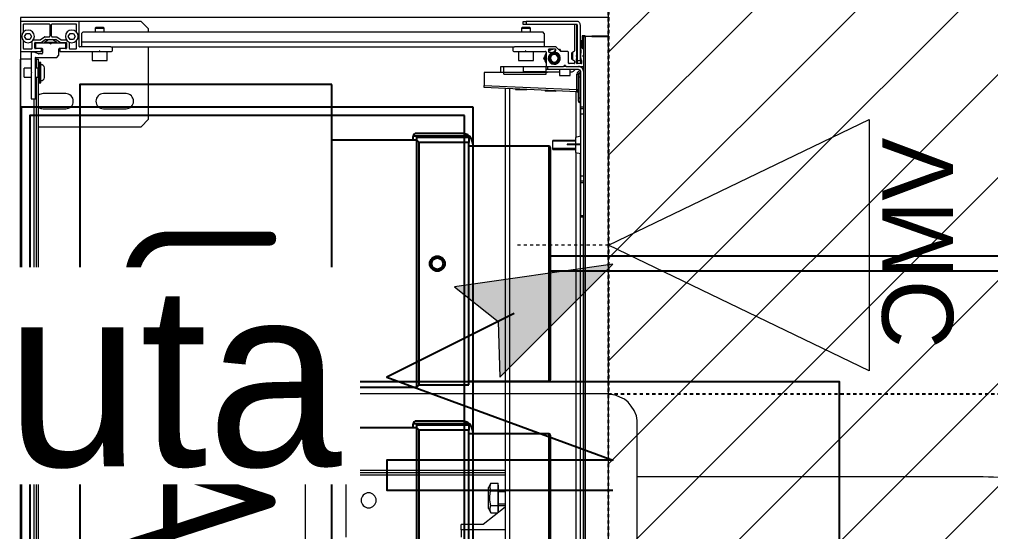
# Model space of a CAD drawing. Header units: centimetres. Extents: x 2191 to 12545, y -680 to 18662.
# Drawn here: x 9246.6 to 9311.1, y 9165.3 to 9199.3 of the extents above; entities that cross this region are included whole.
import ezdxf

# ---------------------------------------------------------------- set-up
doc = ezdxf.new("R2010")
doc.units = ezdxf.units.CM
doc.linetypes.add('Style de ligne -1', pattern=[0.41664, 0.20828, -0.20836])
doc.linetypes.add('VW-01', pattern=[0.41656, 0.20828, -0.20828])
for name, color, linetype in [('B Aménagement intérieur', 252, 'Continuous'), ('B Faux plafonds', 252, 'Continuous'), ('B Faux plafonds_Hatch', 252, 'Continuous'), ('B Général', 252, 'Continuous'), ('C ANNOTATIONS-prestations', 252, 'Continuous'), ('D SURFACES-shab', 252, 'Continuous'), ('prlm-CHAUFF', 4, 'Continuous'), ('prlm-VMC', 93, 'Continuous')]:
    doc.layers.add(name, color=color, linetype=linetype)
doc.layers.add('prlm-ELEC-CFO', color=1, linetype='Continuous', lineweight=25)
doc.styles.add('Eurostile', font='Eurosti.TTF')
doc.styles.add('prlm-elec-cfo', font='comic.ttf', dxfattribs={"height": 12})
doc.styles.get("Standard").update_dxf_attribs({"font": 'isocp.shx', "height": 15})

# ---------------------------------------------------------------- blocks, each defined once
blk = doc.blocks.new('200_wc-2')
at = {"layer": 'B Général', "color": 7, "linetype": 'Continuous', "lineweight": 5}
for p, q in [((-24.9, 0.1), (24.9, 0.1)), ((25, -20.1), (25, 0)), ((19.5, -44.2), (19.5, -21.9))]:
    blk.add_line(p, q, dxfattribs=at)
at = {"layer": 'B Général', "color": 7, "linetype": 'Continuous', "lineweight": 5, "flags": 128}
blk.add_lwpolyline([(-25, -20.1), (-24.9, -20.6), (-24.75, -20.9), (-24.55, -21.2), (-24.3, -21.45), (-23.9, -21.7), (-23.4, -21.85), (-23.15, -21.9), (23.25, -21.9), (23.55, -21.85), (23.9, -21.7), (24.2, -21.5), (24.45, -21.3), (24.65, -21.05), (24.8, -20.75), (24.9, -20.5), (24.95, -20.3), (25, -20.1)], dxfattribs=at)
blk.add_lwpolyline([(0, -70.9, 0.064897), (3.678, -70.421), (3.68, -70.42, 0.063726), (7.12, -69.02), (7.122, -69.019, 0.054816), (10.77, -66.4), (10.774, -66.396, 0.053503), (13.79, -63.08, 0.041783), (16.217, -59.097), (16.22, -59.09), (16.221, -59.088, 0.041299), (17.94, -54.75), (17.941, -54.747, 0.035337), (19.11, -49.53, 0.036556), (19.5, -44.2)], format="xyb", dxfattribs=at)
at = {"layer": 'B Général', "color": 7, "linetype": 'Continuous', "lineweight": 5}
blk.add_arc((24.9, 0), 0.1, 0, 90, dxfattribs=at)
blk = doc.blocks.new('Groupe-126-1')
at = {"layer": 'B Général', "xscale": -1, "rotation": 270}
blk.add_blockref('200_wc-2', (35.5, 7.5), dxfattribs=at)
blk = doc.blocks.new('WC-plan-PMR')
at = {"layer": 'B Général', "color": 154, "linetype": 'Style de ligne -1', "true_color": 0x0053a6, "flags": 128}
blk.add_lwpolyline([(-114.5, 112.5), (15.5, 112.5), (15.5, 32.5), (-114.5, 32.5)], close=True, dxfattribs=at)
at = {"layer": 'B Général', "color": 7}
blk.add_blockref('Groupe-126-1', (0, 0), dxfattribs=at)
blk = doc.blocks.new('VMC')
at = {"layer": 'B Général', "color": 7, "linetype": 'Style de ligne -1', "lineweight": 13}
blk.add_line((0, 10.771), (0, 17), dxfattribs=at)
at = {"layer": 'B Général', "color": 250, "linetype": 'Continuous', "lineweight": 5, "true_color": 0x444444, "flags": 128}
blk.add_lwpolyline([(0, 10.771), (-8.34, -6.522), (8.34, -6.522)], close=True, dxfattribs=at)
at = {"layer": 'C ANNOTATIONS-prestations', "insert": (-7.149, -7.39), "char_height": 4.706, "attachment_point": 1, "line_spacing_factor": 0.894142, "style": 'Eurostile'}
blk.add_mtext('VMC', dxfattribs=at)
blk = doc.blocks.new('T2 S307 (2D)')
at = {"layer": 'B Faux plafonds_Hatch', "linetype": 'Continuous', "lineweight": 5, "true_color": 0xaaaaaa}
h = blk.add_hatch(dxfattribs=at)
h.set_pattern_fill('F_P__SOFFITE', color=253, style=0, pattern_type=2)
h.set_pattern_definition([(45, (0, 0.2205), (-3.52778, 3.30729), [])])
h.paths.add_polyline_path([(-125.258, -24.476), (-0.43, -24.476), (-0.43, -291.505), (-273.226, -291.525), (-273.226, -198.496), (-125.258, -198.476)])
at = {"layer": 'B Faux plafonds', "linetype": 'VW-01', "flags": 128}
blk.add_lwpolyline([(-125.258, -24.476), (-0.43, -24.476), (-0.43, -291.505), (-273.226, -291.525), (-273.226, -198.496), (-125.258, -198.476)], close=True, dxfattribs=at)
at = {"layer": 'D SURFACES-shab', "color": 1, "lineweight": 18, "true_color": 0xff0000, "flags": 128}
blk.add_lwpolyline([(-273.226, -198.476), (-130.258, -198.476), (-130.258, -291.505), (-273.226, -291.505)], close=True, dxfattribs=at)
at = {"layer": 'B Général', "color": 7, "xscale": -1}
blk.add_blockref('WC-plan-PMR', (-257.726, -259.015), dxfattribs=at)
at = {"layer": 'B Général', "color": 7, "xscale": -1, "rotation": 90}
blk.add_blockref('VMC', (-262.456, -216.638), dxfattribs=at)
blk = doc.blocks.new('G 100_80')
at = {"layer": 'B Général', "color": 7, "linetype": 'Continuous', "lineweight": 5}
blk.add_line((48.52, 43.75), (48.52, -43.75), dxfattribs=at)
at = {"layer": 'B Général', "color": 7, "linetype": 'Continuous', "lineweight": 5, "flags": 128}
blk.add_lwpolyline([(9.5, -45), (9.5, 45), (48.52, 45), (48.52, -45)], close=True, dxfattribs=at)
at = {"layer": 'C ANNOTATIONS-prestations', "lineweight": 5}
for p, q in [((46.87, 43.75), (46.87, -43.75)), ((46.97, -43.75), (46.97, 43.75)), ((9.5, 42.25), (9.5, -42.25)), ((10.55, 41.05), (10.55, -41.05)), ((10.7, 41), (10.7, -41)), ((10.4, 39.6), (10.4, -39.6)), ((41.65, -40.287), (41.65, 1.325)), ((41.95, -40.274), (41.95, 1.325)), ((46.35, -36.044), (46.35, 1.5)), ((46.65, 1.6), (46.65, -35.984)), ((46.85, 1.667), (46.85, -31.75)), ((31.1, -10.5), (31.1, -14.65)), ((38.75, -11), (38.75, -10.5)), ((41.65, -11), (38.75, -11)), ((38.75, -11), (38.75, -11.342)), ((40.205, -11.342), (38.75, -11.342)), ((41.65, -12.504), (40.205, -11.342)), ((40.56, -12.4), (40.704, -12.118)), ((40.704, -12.118), (41.171, -12.118)), ((41.2, -12.142), (41.2, -12.364)), ((40.56, -12.4), (40.56, -13.8)), ((40.704, -12.609), (41.2, -12.609)), ((41.2, -12.25), (41.22, -12.25)), ((41.2, -12.364), (41.2, -12.609)), ((41.2, -12.609), (41.2, -13.1)), ((41.22, -12.25), (41.22, -13.95)), ((41.22, -12.6), (41.65, -12.6)), ((41.65, -12.692), (41.22, -12.692)), ((41.2, -13.1), (41.2, -13.591)), ((41.65, -13.508), (41.22, -13.508)), ((40.704, -14.081), (40.56, -13.8)), ((40.704, -13.591), (41.2, -13.591)), ((40.704, -14.081), (41.2, -14.081)), ((41.2, -13.591), (41.2, -13.836)), ((41.2, -13.836), (41.2, -14.081)), ((41.22, -13.95), (41.2, -13.95)), ((41.65, -13.6), (41.22, -13.6)), ((31.1, -14.65), (31.1, -14.8)), ((31.1, -14.65), (41.65, -14.65)), ((31.1, -14.8), (41.65, -14.8)), ((31.1, -14.8), (31.1, -14.95)), ((31.1, -14.95), (41.65, -14.95)), ((46.67, -31.75), (46.67, -31.85)), ((46.87, -31.75), (46.67, -31.75)), ((46.67, -31.85), (46.67, -34.033)), ((46.67, -31.85), (46.87, -31.85)), ((46.87, -34.033), (46.67, -34.033)), ((46.67, -34.033), (46.67, -34.168)), ((46.67, -34.168), (46.67, -34.5)), ((46.67, -34.168), (46.87, -34.168)), ((46.67, -34.5), (46.67, -38.6)), ((46.67, -34.5), (46.87, -34.5)), ((46.32, -36.05), (46.67, -35.98)), ((46.32, -36.55), (46.32, -36.05)), ((44.82, -36.25), (44.82, -36.85)), ((44.82, -36.25), (46.32, -36.25)), ((46.32, -36.311), (44.82, -36.311)), ((45.911, -36.55), (45.775, -36.55)), ((45.775, -36.6), (45.775, -36.55)), ((45.911, -36.6), (45.775, -36.6)), ((46.67, -36.55), (45.911, -36.55)), ((45.911, -36.6), (45.911, -36.55)), ((46.67, -36.6), (45.911, -36.6)), ((46.32, -37.05), (46.32, -36.6)), ((46.32, -36.789), (44.82, -36.789)), ((46.32, -36.85), (44.82, -36.85)), ((46.67, -37.12), (46.32, -37.05)), ((46.35, -40.074), (46.35, -37.056)), ((46.65, -37.116), (46.65, -39.35)), ((10.7, -37.75), (17.5, -37.75)), ((17.5, -37.75), (18, -38.25)), ((18, -38.25), (18, -43.05)), ((46.67, -38.6), (46.67, -38.932)), ((46.67, -38.6), (46.87, -38.6)), ((11, -38.95), (12.5, -38.95)), ((15, -38.95), (16.5, -38.95)), ((46.67, -38.932), (46.67, -39.067)), ((46.87, -38.932), (46.67, -38.932)), ((46.67, -39.067), (46.67, -41.4)), ((46.67, -39.067), (46.87, -39.067)), ((10.2, -41.3), (10.2, -39.63)), ((10.23, -39.6), (10.47, -39.6)), ((10.5, -39.63), (10.5, -42.29)), ((12.5, -39.95), (11, -39.95)), ((16.5, -39.95), (15, -39.95)), ((46.52, -39.45), (46.52, -39.65)), ((46.52, -39.65), (46.52, -41.05)), ((46.62, -39.65), (46.52, -39.65)), ((46.67, -39.35), (46.62, -39.35)), ((46.62, -39.65), (46.62, -39.35)), ((46.62, -39.65), (46.67, -39.65)), ((46.62, -41.05), (46.62, -39.65)), ((46.413, -40.071), (40.27, -40.35)), ((40.27, -40.5), (46.42, -40.221)), ((40.27, -40.35), (40.27, -40.5)), ((40.27, -41.351), (40.27, -40.5)), ((43.056, -40.173), (42.354, -40.205)), ((42.357, -40.255), (42.354, -40.205)), ((43.056, -40.173), (43.058, -40.223)), ((45.018, -40.084), (44.316, -40.116)), ((44.319, -40.166), (44.316, -40.116)), ((45.018, -40.084), (45.02, -40.134)), ((46.425, -40.07), (46.413, -40.071)), ((46.413, -40.071), (46.42, -40.221)), ((46.42, -40.221), (46.425, -40.22)), ((46.42, -40.221), (46.42, -41.25)), ((9.75, -41.05), (9.75, -41.65)), ((9.75, -41.05), (10.2, -41.05)), ((10.5, -41.05), (10.65, -41.05)), ((10.65, -41.05), (10.75, -40.95)), ((10.65, -41.65), (10.65, -41.05)), ((10.7, -40.67), (10.75, -40.67)), ((10.75, -40.67), (10.75, -42.03)), ((10.75, -40.67), (10.85, -40.67)), ((10.85, -40.67), (10.85, -42.03)), ((11.08, -41.025), (11.08, -41.675)), ((45.27, -41.15), (45.97, -41.15)), ((45.27, -41.55), (45.27, -41.15)), ((45.97, -41.15), (45.97, -41.55)), ((46.52, -41.05), (46.52, -41.25)), ((46.62, -41.05), (46.52, -41.05)), ((46.67, -41.05), (46.62, -41.05)), ((46.62, -41.35), (46.62, -41.05)), ((10.2, -41.65), (9.75, -41.65)), ((10.25, -41.35), (10.2, -41.3)), ((10.2, -41.4), (10.25, -41.35)), ((10.2, -42.67), (10.2, -41.4)), ((10.65, -41.65), (10.5, -41.65)), ((10.55, -41.65), (10.55, -42.25)), ((10.75, -41.75), (10.65, -41.65)), ((10.7, -41.7), (10.7, -42.25)), ((44.47, -41.36), (40.27, -41.351)), ((41.37, -41.353), (41.37, -41.75)), ((41.37, -41.75), (41.57, -41.75)), ((41.57, -41.25), (44.37, -41.25)), ((41.57, -41.25), (41.57, -41.75)), ((41.57, -41.75), (42.87, -41.75)), ((42.87, -41.4), (42.87, -41.75)), ((44.37, -41.4), (42.87, -41.4)), ((42.87, -41.75), (44.37, -41.75)), ((44.37, -41.25), (44.37, -41.4)), ((44.37, -41.4), (44.37, -41.55)), ((44.37, -41.4), (45.27, -41.4)), ((44.37, -41.55), (44.37, -41.75)), ((44.47, -41.55), (44.37, -41.55)), ((44.37, -41.75), (44.4, -41.75)), ((44.37, -42.72), (44.37, -41.78)), ((44.4, -41.75), (45.508, -41.75)), ((44.472, -41.4), (44.47, -41.36)), ((46.52, -41.55), (44.47, -41.55)), ((44.47, -41.75), (44.47, -41.55)), ((45.732, -41.75), (45.508, -41.75)), ((45.529, -41.759), (45.599, -41.829)), ((45.641, -41.829), (45.711, -41.759)), ((45.732, -41.75), (46.84, -41.75)), ((45.97, -41.4), (46.067, -41.4)), ((46.42, -41.25), (46.52, -41.25)), ((46.62, -41.35), (46.67, -41.35)), ((46.765, -41.65), (46.87, -41.65)), ((46.84, -41.75), (46.87, -41.75)), ((9.5, -42.78), (9.5, -42.25)), ((10.2, -42.25), (9.5, -42.25)), ((10.55, -42.25), (10.5, -42.25)), ((10.5, -42.35), (11.9, -42.35)), ((10.55, -42.25), (10.7, -42.25)), ((10.75, -42.03), (10.7, -42.03)), ((10.85, -42.03), (10.75, -42.03)), ((11.9, -42.35), (12.05, -42.5)), ((12.05, -42.5), (12.05, -42.92)), ((14.25, -42.15), (15.25, -42.15)), ((14.25, -42.75), (14.25, -42.15)), ((15.25, -42.15), (15.25, -42.75)), ((42.55, -42.15), (43.55, -42.15)), ((42.55, -42.75), (42.55, -42.15)), ((43.55, -42.15), (43.55, -42.75)), ((44.278, -42.2), (44.22, -42.3)), ((44.22, -42.3), (44.278, -42.4)), ((45.114, -41.95), (44.726, -41.95)), ((45.87, -41.98), (45.87, -42.66)), ((46.24, -41.95), (45.9, -41.95)), ((46.07, -42.27), (46.09, -42.25)), ((46.07, -42.63), (46.07, -42.27)), ((46.07, -42.293), (46.12, -42.293)), ((46.09, -42.65), (46.09, -42.25)), ((46.09, -42.25), (46.12, -42.25)), ((46.12, -42.654), (46.12, -42.246)), ((46.133, -42.221), (46.257, -42.134)), ((46.27, -42.109), (46.27, -41.98)), ((46.371, -42.429), (46.411, -42.388)), ((46.411, -42.512), (46.371, -42.471)), ((46.4, -41.98), (46.4, -42.252)), ((46.4, -42.25), (46.45, -42.25)), ((46.4, -42.293), (46.45, -42.293)), ((46.42, -42.28), (46.42, -42.367)), ((46.42, -42.533), (46.42, -42.625)), ((46.72, -41.95), (46.43, -41.95)), ((46.45, -41.95), (46.45, -42.15)), ((46.45, -42.15), (46.45, -44.5)), ((46.45, -42.15), (46.65, -42.15)), ((46.65, -42.15), (46.65, -41.95)), ((46.65, -42.15), (46.65, -44.5)), ((46.65, -42.595), (46.65, -42.31)), ((46.661, -42.249), (46.7, -42.21)), ((46.661, -42.287), (46.661, -42.249)), ((46.7, -42.15), (46.7, -42.251)), ((46.72, -42.15), (46.7, -42.15)), ((46.75, -41.98), (46.75, -42.12)), ((46.821, -42.429), (46.87, -42.379)), ((46.87, -42.521), (46.821, -42.471)), ((46.835, -42.486), (46.835, -42.414)), ((9.5, -44.72), (9.5, -42.78)), ((9.53, -42.75), (10.87, -42.75)), ((9.68, -43.467), (9.68, -42.96)), ((9.71, -42.93), (10.24, -42.93)), ((10.395, -42.7), (10.23, -42.7)), ((10.27, -42.96), (10.27, -43.306)), ((10.695, -42.601), (10.405, -42.698)), ((10.45, -42.98), (10.45, -43.32)), ((10.87, -42.95), (10.48, -42.95)), ((10.5, -43.27), (10.5, -42.98)), ((10.92, -42.6), (10.705, -42.6)), ((10.87, -42.95), (10.92, -42.95)), ((10.9, -42.78), (10.9, -42.92)), ((10.95, -42.92), (10.95, -42.63)), ((12.08, -42.95), (12.13, -42.95)), ((12.1, -42.92), (12.1, -42.78)), ((12.13, -42.75), (14.7, -42.75)), ((12.52, -42.95), (12.13, -42.95)), ((12.5, -42.98), (12.5, -43.27)), ((12.55, -43.32), (12.55, -42.98)), ((12.73, -43.28), (12.73, -42.96)), ((12.76, -42.93), (13.19, -42.93)), ((13.22, -42.96), (13.22, -43.467)), ((13.4, -43.08), (13.4, -44.72)), ((15.5, -43.05), (13.43, -43.05)), ((13.55, -43.4), (13.55, -43.05)), ((14.7, -42.75), (14.729, -42.779)), ((14.7, -42.75), (14.8, -42.75)), ((14.771, -42.779), (14.8, -42.75)), ((14.8, -42.75), (15.5, -42.75)), ((15.5, -43.05), (42.27, -43.05)), ((15.6, -42.85), (15.6, -42.95)), ((42.17, -42.95), (42.17, -42.85)), ((42.27, -42.75), (42.958, -42.75)), ((45.028, -43.05), (42.27, -43.05)), ((42.958, -42.75), (43.082, -42.75)), ((42.979, -42.759), (42.999, -42.779)), ((43.041, -42.779), (43.061, -42.759)), ((43.082, -42.75), (44.34, -42.75)), ((44.25, -43.4), (44.25, -43.05)), ((44.54, -42.87), (44.54, -42.74)), ((44.54, -42.854), (44.566, -42.9)), ((44.57, -42.71), (44.68, -42.71)), ((44.99, -42.9), (44.57, -42.9)), ((44.71, -42.68), (44.71, -42.657)), ((44.92, -42.729), (44.92, -42.76)), ((44.95, -42.79), (44.99, -42.79)), ((45.02, -42.82), (45.02, -42.87)), ((45.321, -42.769), (45.049, -43.041)), ((45.184, -42.906), (45.27, -42.906)), ((45.27, -42.906), (45.328, -42.806)), ((45.77, -42.76), (45.342, -42.76)), ((46.07, -42.607), (46.12, -42.607)), ((46.09, -42.65), (46.07, -42.63)), ((46.12, -42.65), (46.09, -42.65)), ((46.257, -42.766), (46.133, -42.679)), ((46.27, -44.52), (46.27, -42.791)), ((46.4, -42.607), (46.45, -42.607)), ((46.45, -42.65), (46.4, -42.65)), ((46.4, -42.827), (46.4, -42.653)), ((46.42, -42.855), (46.42, -44.45)), ((46.65, -43.42), (46.65, -42.885)), ((46.661, -42.65), (46.661, -42.618)), ((46.7, -42.69), (46.661, -42.65)), ((46.7, -42.654), (46.7, -42.826)), ((46.77, -42.98), (46.77, -43.42)), ((46.77, -43.78), (46.77, -42.98)), ((46.77, -42.98), (46.87, -42.98)), ((46.84, -42.95), (46.8, -42.95)), ((9.885, -43.55), (9.769, -43.75)), ((9.769, -43.75), (9.885, -43.95)), ((10.115, -43.55), (9.885, -43.55)), ((10.231, -43.75), (10.115, -43.55)), ((10.115, -43.95), (10.231, -43.75)), ((10.364, -43.53), (10.786, -43.53)), ((10.48, -43.35), (10.841, -43.35)), ((11.45, -43.3), (10.53, -43.3)), ((10.803, -43.535), (11.088, -43.725)), ((10.858, -43.355), (11.142, -43.545)), ((11.1, -43.377), (11.1, -43.3)), ((11.1, -43.377), (11.9, -43.377)), ((11.4, -43.55), (11.1, -43.377)), ((11.105, -43.73), (11.41, -43.73)), ((11.159, -43.55), (11.841, -43.55)), ((11.177, -43.3), (11.177, -43.421)), ((11.44, -44.54), (11.44, -43.76)), ((11.45, -43.3), (11.5, -43.25)), ((11.5, -43.25), (11.55, -43.3)), ((12.47, -43.3), (11.55, -43.3)), ((11.56, -43.76), (11.56, -44.54)), ((11.59, -43.73), (11.904, -43.73)), ((11.9, -43.377), (11.6, -43.55)), ((11.823, -43.3), (11.823, -43.421)), ((11.858, -43.545), (12.15, -43.35)), ((11.9, -43.3), (11.9, -43.377)), ((11.904, -43.73), (12.197, -43.535)), ((12.15, -43.35), (12.52, -43.35)), ((12.214, -43.53), (12.536, -43.53)), ((12.785, -43.55), (12.669, -43.75)), ((12.669, -43.75), (12.785, -43.95)), ((13.015, -43.55), (12.785, -43.55)), ((13.131, -43.75), (13.015, -43.55)), ((13.015, -43.95), (13.131, -43.75)), ((13.55, -43.4), (44.25, -43.4)), ((13.55, -43.95), (13.55, -43.4)), ((44.25, -43.95), (44.25, -43.4)), ((46.74, -43.45), (46.68, -43.45)), ((46.97, -43.78), (46.77, -43.78)), ((46.87, -43.75), (46.97, -43.75)), ((46.97, -43.75), (46.97, -43.78)), ((47.42, -43.75), (46.97, -43.75)), ((9.68, -44.54), (9.68, -44.033)), ((9.885, -43.95), (10.115, -43.95)), ((12.785, -43.95), (13.015, -43.95)), ((13.22, -44.033), (13.22, -44.54)), ((13.65, -44.05), (13.55, -43.95)), ((13.65, -44.05), (44.15, -44.05)), ((14.45, -44.3), (14.45, -44.05)), ((14.45, -44.3), (15.05, -44.3)), ((14.5, -44.35), (14.45, -44.3)), ((15, -44.35), (14.5, -44.35)), ((15.05, -44.3), (15, -44.35)), ((15.05, -44.05), (15.05, -44.3)), ((18, -44.25), (17.5, -44.75)), ((18, -44.05), (18, -44.25)), ((42.75, -44.3), (42.75, -44.05)), ((42.75, -44.3), (43.35, -44.3)), ((42.8, -44.35), (42.75, -44.3)), ((43.3, -44.35), (42.8, -44.35)), ((43.35, -44.3), (43.3, -44.35)), ((43.35, -44.05), (43.35, -44.3)), ((44.25, -43.95), (44.15, -44.05)), ((9.5, -44.75), (9.5, -44.72)), ((9.53, -44.75), (9.5, -44.75)), ((13.37, -44.75), (9.53, -44.75)), ((11.41, -44.57), (9.71, -44.57)), ((13.19, -44.57), (11.59, -44.57)), ((17.5, -44.75), (13.37, -44.75)), ((43.05, -44.55), (42.85, -44.55)), ((42.85, -44.55), (42.85, -44.75)), ((42.85, -44.75), (43.05, -44.75)), ((46.4, -44.55), (43.05, -44.55)), ((43.05, -44.75), (43.05, -44.55)), ((46.4, -44.75), (43.05, -44.75)), ((46.32, -44.55), (46.3, -44.55))]:
    blk.add_line(p, q, dxfattribs=at)
at = {"layer": 'C ANNOTATIONS-prestations'}
blk.add_line((48.52, -43.75), (47.42, -43.75), dxfattribs=at)
at = {"layer": 'C ANNOTATIONS-prestations', "lineweight": 5, "flags": 128}
for points in [[(40.704, -12.609, -0.132797), (40.637, -12.364, -0.132797), (40.704, -12.118)], [(40.704, -14.081, -0.132797), (40.637, -13.836, -0.132797), (40.704, -13.591)], [(10.7, -39.05, -0.080612), (10.842, -38.976, -0.080612), (11, -38.95)], [(12.5, -38.95, -0.414214), (13, -39.45, -0.414214), (12.5, -39.95)], [(15, -39.95, -0.414214), (14.5, -39.45, -0.414214), (15, -38.95)], [(16.5, -38.95, -0.414214), (17, -39.45, -0.414214), (16.5, -39.95)], [(10.2, -39.63, -0.198912), (10.209, -39.609, -0.198912), (10.23, -39.6)], [(10.47, -39.6, -0.198912), (10.491, -39.609, -0.198912), (10.5, -39.63)], [(11, -39.95, -0.080612), (10.842, -39.924, -0.080612), (10.7, -39.85)], [(46.52, -39.45, -0.198912), (46.549, -39.379, -0.198912), (46.62, -39.35)], [(46.52, -39.97, -0.193016), (46.492, -40.039, -0.193016), (46.425, -40.07)], [(10.85, -40.827, -0.218554), (11.01, -40.873, -0.218554), (11.08, -41.025)], [(10.85, -40.826, -0.003145), (10.853, -40.826, -0.003145), (10.855, -40.826)], [(11.08, -41.675, -0.218554), (11.01, -41.827, -0.218554), (10.85, -41.873)], [(10.855, -41.873, -0.003145), (10.853, -41.874, -0.003145), (10.85, -41.874)], [(44.37, -41.78, -0.198912), (44.379, -41.759, -0.198912), (44.4, -41.75)], [(45.508, -41.75, -0.098491), (45.519, -41.752, -0.098491), (45.529, -41.759)], [(45.641, -41.829, -0.198912), (45.62, -41.837, -0.198912), (45.599, -41.829)], [(45.711, -41.759, -0.098491), (45.721, -41.752, -0.098491), (45.732, -41.75)], [(46.067, -41.4, -0.109774), (46.151, -41.419, -0.109774), (46.22, -41.472)], [(46.302, -41.55, -0.028434), (46.259, -41.513, -0.028434), (46.22, -41.472)], [(46.663, -41.445, -0.227222), (46.495, -41.406, -0.227222), (46.42, -41.25)], [(46.62, -41.35, -0.198912), (46.549, -41.321, -0.198912), (46.52, -41.25)], [(46.87, -41.4, -0.198912), (46.767, -41.647, -0.198912), (46.52, -41.75)], [(46.67, -41.4, -0.198912), (46.626, -41.506, -0.198912), (46.52, -41.55)], [(46.84, -41.75, -0.198912), (46.861, -41.759, -0.198912), (46.87, -41.78)], [(10.5, -42.35, -0.414214), (10.47, -42.32, -0.414214), (10.5, -42.29)], [(44.37, -42.646, -0.14145), (44.27, -42.3, -0.14145), (44.37, -41.954)], [(44.37, -42.54, -0.103148), (44.32, -42.3, -0.103148), (44.37, -42.06)], [(44.697, -42.632, -0.366532), (44.556, -42.134, -0.366532), (45.023, -41.913, -0.366532), (45.318, -42.338, -0.366532), (44.948, -42.699)], [(45.87, -41.98, -0.198912), (45.879, -41.959, -0.198912), (45.9, -41.95)], [(46.12, -42.246, -0.120588), (46.123, -42.232, -0.120588), (46.133, -42.221)], [(46.24, -41.95, -0.198912), (46.261, -41.959, -0.198912), (46.27, -41.98)], [(46.27, -42.109, -0.120588), (46.267, -42.123, -0.120588), (46.257, -42.134)], [(46.371, -42.471, -0.198912), (46.362, -42.45, -0.198912), (46.371, -42.429)], [(46.4, -41.98, -0.198912), (46.409, -41.959, -0.198912), (46.43, -41.95)], [(46.42, -42.28, -0.155096), (46.406, -42.269, -0.155096), (46.4, -42.252)], [(46.42, -42.367, -0.098491), (46.418, -42.378, -0.098491), (46.411, -42.388)], [(46.411, -42.512, -0.098491), (46.418, -42.522, -0.098491), (46.42, -42.533)], [(46.661, -42.249, -0.013224), (46.655, -42.25, -0.013224), (46.65, -42.25)], [(46.65, -42.31, -0.17724), (46.657, -42.291, -0.17724), (46.675, -42.28)], [(46.7, -42.251, -0.17724), (46.693, -42.27, -0.17724), (46.675, -42.28)], [(46.72, -41.95, -0.198912), (46.741, -41.959, -0.198912), (46.75, -41.98)], [(46.75, -42.12, -0.198912), (46.741, -42.141, -0.198912), (46.72, -42.15)], [(46.821, -42.471, -0.198912), (46.812, -42.45, -0.198912), (46.821, -42.429)], [(9.5, -42.78, -0.198912), (9.509, -42.759, -0.198912), (9.53, -42.75)], [(9.68, -42.96, -0.198912), (9.689, -42.939, -0.198912), (9.71, -42.93)], [(10.23, -42.7, -0.198912), (10.209, -42.691, -0.198912), (10.2, -42.67)], [(10.24, -42.93, -0.198912), (10.261, -42.939, -0.198912), (10.27, -42.96)], [(10.405, -42.698, -0.040241), (10.4, -42.7, -0.040241), (10.395, -42.7)], [(10.45, -42.98, -0.198912), (10.459, -42.959, -0.198912), (10.48, -42.95)], [(10.5, -42.98, -0.198912), (10.509, -42.959, -0.198912), (10.53, -42.95)], [(10.695, -42.601, -0.040241), (10.7, -42.6, -0.040241), (10.705, -42.6)], [(10.87, -42.75, -0.198912), (10.891, -42.759, -0.198912), (10.9, -42.78)], [(10.9, -42.92, -0.198912), (10.891, -42.941, -0.198912), (10.87, -42.95)], [(10.92, -42.6, -0.198912), (10.941, -42.609, -0.198912), (10.95, -42.63)], [(10.95, -42.92, -0.198912), (10.941, -42.941, -0.198912), (10.92, -42.95)], [(12.08, -42.95, -0.198912), (12.059, -42.941, -0.198912), (12.05, -42.92)], [(12.1, -42.78, -0.198912), (12.109, -42.759, -0.198912), (12.13, -42.75)], [(12.13, -42.95, -0.198912), (12.109, -42.941, -0.198912), (12.1, -42.92)], [(12.47, -42.95, -0.198912), (12.491, -42.959, -0.198912), (12.5, -42.98)], [(12.52, -42.95, -0.198912), (12.541, -42.959, -0.198912), (12.55, -42.98)], [(12.73, -42.96, -0.198912), (12.739, -42.939, -0.198912), (12.76, -42.93)], [(13.19, -42.93, -0.198912), (13.211, -42.939, -0.198912), (13.22, -42.96)], [(13.4, -43.08, -0.198912), (13.409, -43.059, -0.198912), (13.43, -43.05)], [(14.771, -42.779, -0.198912), (14.75, -42.787, -0.198912), (14.729, -42.779)], [(15.5, -42.75, -0.198912), (15.571, -42.779, -0.198912), (15.6, -42.85)], [(15.6, -42.95, -0.198912), (15.571, -43.021, -0.198912), (15.5, -43.05)], [(42.17, -42.85, -0.198912), (42.199, -42.779, -0.198912), (42.27, -42.75)], [(42.27, -43.05, -0.198912), (42.199, -43.021, -0.198912), (42.17, -42.95)], [(42.958, -42.75, -0.098491), (42.969, -42.752, -0.098491), (42.979, -42.759)], [(43.041, -42.779, -0.198912), (43.02, -42.787, -0.198912), (42.999, -42.779)], [(43.061, -42.759, -0.098491), (43.071, -42.752, -0.098491), (43.082, -42.75)], [(44.37, -42.72, -0.198912), (44.361, -42.741, -0.198912), (44.34, -42.75)], [(44.54, -42.74, -0.198912), (44.549, -42.719, -0.198912), (44.57, -42.71)], [(44.92, -42.9, -0.085942), (44.718, -42.865, -0.085942), (44.54, -42.764)], [(44.67, -42.9, -0.02871), (44.603, -42.867, -0.02871), (44.54, -42.827)], [(44.57, -42.9, -0.198912), (44.549, -42.891, -0.198912), (44.54, -42.87)], [(44.71, -42.68, -0.198912), (44.701, -42.701, -0.198912), (44.68, -42.71)], [(44.697, -42.632, -0.122946), (44.706, -42.643, -0.122946), (44.71, -42.657)], [(44.92, -42.7, -0.074153), (44.803, -42.683, -0.074153), (44.697, -42.632)], [(44.92, -42.729, -0.189855), (44.928, -42.708, -0.189855), (44.948, -42.699)], [(44.948, -42.699, -0.008728), (44.934, -42.7, -0.008728), (44.92, -42.7)], [(44.95, -42.79, -0.198912), (44.929, -42.781, -0.198912), (44.92, -42.76)], [(45.009, -42.893, -0.018566), (44.965, -42.898, -0.018566), (44.92, -42.9)], [(44.99, -42.79, -0.198912), (45.011, -42.799, -0.198912), (45.02, -42.82)], [(45.02, -42.87, -0.198912), (45.011, -42.891, -0.198912), (44.99, -42.9)], [(45.049, -43.041, -0.098491), (45.039, -43.048, -0.098491), (45.028, -43.05)], [(45.379, -42.76, -0.041018), (45.298, -42.829, -0.041018), (45.207, -42.883)], [(45.321, -42.769, -0.098491), (45.331, -42.762, -0.098491), (45.342, -42.76)], [(45.87, -42.66, -0.198912), (45.841, -42.731, -0.198912), (45.77, -42.76)], [(46.133, -42.679, -0.120588), (46.123, -42.668, -0.120588), (46.12, -42.654)], [(46.257, -42.766, -0.120588), (46.267, -42.777, -0.120588), (46.27, -42.791)], [(46.4, -42.653, -0.155096), (46.406, -42.636, -0.155096), (46.42, -42.625)], [(46.42, -42.855, -0.155096), (46.406, -42.844, -0.155096), (46.4, -42.827)], [(46.675, -42.625, -0.17724), (46.657, -42.614, -0.17724), (46.65, -42.595)], [(46.65, -42.65, -0.013224), (46.655, -42.65, -0.013224), (46.661, -42.65)], [(46.65, -42.885, -0.17724), (46.657, -42.866, -0.17724), (46.675, -42.855)], [(46.675, -42.625, -0.17724), (46.693, -42.635, -0.17724), (46.7, -42.654)], [(46.7, -42.826, -0.17724), (46.693, -42.845, -0.17724), (46.675, -42.855)], [(46.77, -42.98, -0.198912), (46.779, -42.959, -0.198912), (46.8, -42.95)], [(46.87, -42.92, -0.198912), (46.861, -42.941, -0.198912), (46.84, -42.95)], [(9.68, -43.47, -0.01196), (9.68, -43.469, -0.01196), (9.68, -43.467)], [(10.27, -43.306, -0.123554), (10.258, -43.354, -0.123554), (10.225, -43.39)], [(10.48, -43.35, -0.198912), (10.459, -43.341, -0.198912), (10.45, -43.32)], [(10.53, -43.3, -0.198912), (10.509, -43.291, -0.198912), (10.5, -43.27)], [(10.786, -43.53, -0.073633), (10.795, -43.531, -0.073633), (10.803, -43.535)], [(10.841, -43.35, -0.073633), (10.85, -43.351, -0.073633), (10.858, -43.355)], [(11.105, -43.73, -0.073633), (11.096, -43.729, -0.073633), (11.088, -43.725)], [(11.159, -43.55, -0.073633), (11.15, -43.549, -0.073633), (11.142, -43.545)], [(11.41, -43.73, -0.198912), (11.431, -43.739, -0.198912), (11.44, -43.76)], [(11.56, -43.76, -0.198912), (11.569, -43.739, -0.198912), (11.59, -43.73)], [(11.858, -43.545, -0.073633), (11.85, -43.549, -0.073633), (11.841, -43.55)], [(12.197, -43.535, -0.073633), (12.205, -43.531, -0.073633), (12.214, -43.53)], [(12.5, -43.27, -0.198912), (12.491, -43.291, -0.198912), (12.47, -43.3)], [(12.55, -43.32, -0.198912), (12.541, -43.341, -0.198912), (12.52, -43.35)], [(12.758, -43.349, -0.095961), (12.737, -43.317, -0.095961), (12.73, -43.28)], [(13.22, -43.467, -0.01196), (13.22, -43.469, -0.01196), (13.22, -43.47)], [(46.68, -43.45, -0.198912), (46.659, -43.441, -0.198912), (46.65, -43.42)], [(46.77, -43.42, -0.198912), (46.761, -43.441, -0.198912), (46.74, -43.45)], [(9.68, -44.033, -0.01196), (9.68, -44.031, -0.01196), (9.68, -44.03)], [(13.22, -44.03, -0.01196), (13.22, -44.031, -0.01196), (13.22, -44.033)], [(46.42, -44.45, -0.198912), (46.391, -44.521, -0.198912), (46.32, -44.55)], [(9.53, -44.75, -0.198912), (9.509, -44.741, -0.198912), (9.5, -44.72)], [(9.71, -44.57, -0.198912), (9.689, -44.561, -0.198912), (9.68, -44.54)], [(11.44, -44.54, -0.198912), (11.431, -44.561, -0.198912), (11.41, -44.57)], [(11.59, -44.57, -0.198912), (11.569, -44.561, -0.198912), (11.56, -44.54)], [(13.22, -44.54, -0.198912), (13.211, -44.561, -0.198912), (13.19, -44.57)], [(13.4, -44.72, -0.198912), (13.391, -44.741, -0.198912), (13.37, -44.75)], [(46.3, -44.55, -0.198912), (46.279, -44.541, -0.198912), (46.27, -44.52)], [(46.65, -44.5, -0.198912), (46.577, -44.677, -0.198912), (46.4, -44.75)], [(46.45, -44.5, -0.198912), (46.435, -44.535, -0.198912), (46.4, -44.55)]]:
    blk.add_lwpolyline(points, format="xyb", dxfattribs=at)
at = {"layer": 'C ANNOTATIONS-prestations', "lineweight": 5}
for centre, radius in [((32.6, -12.95), 0.5), ((44.92, -42.3), 0.35), ((44.92, -42.3), 0.3), ((44.92, -42.3), 0.25), ((10, -43.75), 0.425), ((12.9, -43.75), 0.425)]:
    blk.add_circle(centre, radius, dxfattribs=at)
for points, knots in [([(40.704, -12.609), (40.575, -13.102), (40.702, -13.585), (40.703, -13.588), (40.704, -13.591)], [0, 0, 0, 1, 1, 2, 2, 2]), ([(46.425, -40.22), (46.423, -40.181), (46.422, -40.129), (46.422, -40.102), (46.422, -40.083), (46.423, -40.074), (46.424, -40.072), (46.424, -40.07), (46.424, -40.07), (46.424, -40.07), (46.425, -40.07)], [0, 0, 0, 1, 2, 3, 4, 5, 6, 7, 7, 8, 8, 8]), ([(46.52, -39.97), (46.52, -40.004), (46.513, -40.068), (46.501, -40.117), (46.491, -40.146), (46.48, -40.171), (46.467, -40.191), (46.457, -40.203), (46.447, -40.212), (46.433, -40.219), (46.426, -40.22), (46.425, -40.22), (46.425, -40.22)], [0, 0, 0, 1, 2, 3, 4, 5, 6, 7, 8, 9, 9, 10, 10, 10])]:
    blk.add_open_spline(points, degree=2, knots=knots, dxfattribs=at)
blk = doc.blocks.new('xi.uta-yzen-g')
at = {"layer": 'prlm-CHAUFF', "ltscale": 50}
for p, q in [((-36.4, 35.02), (-20.8, 35.02)), ((-36.4, 35.02), (-36.4, 29.72)), ((-20.9, 35.12), (-36.3, 35.12)), ((-20.8, 29.72), (-20.8, 35.02)), ((-17.3, 35.02), (-1.7, 35.02)), ((-17.3, 35.02), (-17.3, 29.72)), ((-1.8, 35.12), (-17.2, 35.12)), ((-1.7, 29.72), (-1.7, 35.02)), ((1.8, 35.02), (17.4, 35.02)), ((1.8, 35.02), (1.8, 29.72)), ((1.9, 35.12), (17.3, 35.12)), ((17.4, 29.72), (17.4, 35.02)), ((20.9, 35.02), (36.5, 35.02)), ((20.9, 35.02), (20.9, 29.72)), ((21, 35.12), (36.4, 35.12)), ((36.5, 29.72), (36.5, 35.02)), ((-37.056, 29.72), (-36.65, 29.72)), ((-37.056, 29.72), (-37.056, 26.02)), ((-37, 29.72), (-37, 26.27)), ((-36.98, 29.72), (-36.98, 26.27)), ((-20.55, 29.72), (-36.65, 29.72)), ((-36.65, 29.72), (-36.65, 26.42)), ((-36.55, 29.97), (-36.4, 29.97)), ((-20.55, 26.42), (-20.55, 29.72)), ((-17.956, 29.72), (-17.55, 29.72)), ((-17.956, 29.72), (-17.956, 26.02)), ((-17.9, 29.72), (-17.9, 26.27)), ((-17.88, 29.72), (-17.88, 26.27)), ((-1.45, 29.72), (-17.55, 29.72)), ((-17.55, 29.72), (-17.55, 26.42)), ((-17.45, 29.97), (-17.3, 29.97)), ((-1.45, 26.42), (-1.45, 29.72)), ((1.144, 29.72), (1.55, 29.72)), ((1.144, 29.72), (1.144, 26.02)), ((1.2, 29.72), (1.2, 26.27)), ((1.22, 29.72), (1.22, 26.27)), ((17.65, 29.72), (1.55, 29.72)), ((1.55, 29.72), (1.55, 26.42)), ((1.65, 29.97), (1.8, 29.97)), ((17.65, 26.42), (17.65, 29.72)), ((20.244, 29.72), (20.65, 29.72)), ((20.244, 29.72), (20.244, 26.02)), ((20.3, 29.72), (20.3, 26.27)), ((20.32, 29.72), (20.32, 26.27)), ((36.75, 29.72), (20.65, 29.72)), ((20.65, 29.72), (20.65, 26.42)), ((20.75, 29.97), (20.9, 29.97)), ((36.75, 26.42), (36.75, 29.72)), ((-37.25, 29.216), (-37.25, 26.22)), ((-18.15, 29.216), (-18.15, 26.22)), ((0.95, 29.216), (0.95, 26.22)), ((20.05, 29.216), (20.05, 26.22)), ((-37, 28.42), (-36.98, 28.42)), ((-17.9, 28.42), (-17.88, 28.42)), ((1.2, 28.42), (1.22, 28.42)), ((20.3, 28.42), (20.32, 28.42)), ((-36.98, 28.07), (-37, 28.07)), ((-17.88, 28.07), (-17.9, 28.07)), ((1.22, 28.07), (1.2, 28.07)), ((20.32, 28.07), (20.3, 28.07)), ((-37, 27.693), (-36.98, 27.693)), ((-36.98, 27.343), (-37, 27.343)), ((-37, 27.293), (-36.98, 27.293)), ((-36.98, 27.193), (-37, 27.193)), ((-17.9, 27.693), (-17.88, 27.693)), ((-17.88, 27.343), (-17.9, 27.343)), ((-17.9, 27.293), (-17.88, 27.293)), ((-17.88, 27.193), (-17.9, 27.193)), ((1.2, 27.693), (1.22, 27.693)), ((1.22, 27.343), (1.2, 27.343)), ((1.2, 27.293), (1.22, 27.293)), ((1.22, 27.193), (1.2, 27.193)), ((20.3, 27.693), (20.32, 27.693)), ((20.32, 27.343), (20.3, 27.343)), ((20.3, 27.293), (20.32, 27.293)), ((20.32, 27.193), (20.3, 27.193)), ((-36.8, 26.02), (-37.05, 26.02)), ((-36.98, 26.27), (-37, 26.27)), ((-36.8, 26.27), (-36.98, 26.27)), ((-36.65, 26.42), (-36.8, 26.27)), ((-20.4, 26.27), (-36.8, 26.27)), ((-36.8, 26.27), (-36.8, 20.62)), ((-20.55, 26.42), (-36.65, 26.42)), ((-20.4, 26.27), (-20.55, 26.42)), ((-20.4, 20.62), (-20.4, 26.27)), ((-17.7, 26.02), (-17.95, 26.02)), ((-17.88, 26.27), (-17.9, 26.27)), ((-17.7, 26.27), (-17.88, 26.27)), ((-17.55, 26.42), (-17.7, 26.27)), ((-1.3, 26.27), (-17.7, 26.27)), ((-17.7, 26.27), (-17.7, 20.62)), ((-1.45, 26.42), (-17.55, 26.42)), ((-1.3, 26.27), (-1.45, 26.42)), ((-1.3, 20.62), (-1.3, 26.27)), ((1.4, 26.02), (1.15, 26.02)), ((1.22, 26.27), (1.2, 26.27)), ((1.4, 26.27), (1.22, 26.27)), ((1.55, 26.42), (1.4, 26.27)), ((17.8, 26.27), (1.4, 26.27)), ((1.4, 26.27), (1.4, 20.62)), ((17.65, 26.42), (1.55, 26.42)), ((17.8, 26.27), (17.65, 26.42)), ((17.8, 20.62), (17.8, 26.27)), ((20.5, 26.02), (20.25, 26.02)), ((20.32, 26.27), (20.3, 26.27)), ((20.5, 26.27), (20.32, 26.27)), ((20.65, 26.42), (20.5, 26.27)), ((36.9, 26.27), (20.5, 26.27)), ((20.5, 26.27), (20.5, 20.62)), ((36.75, 26.42), (20.65, 26.42)), ((36.9, 26.27), (36.75, 26.42)), ((36.9, 20.62), (36.9, 26.27))]:
    blk.add_line(p, q, dxfattribs=at)
for points in [[(-39, 30), (-39, 0), (0, 0), (0, 30)], [(-38.429, 29.429), (-38.429, 0.571), (-0.571, 0.571), (-0.571, 29.429)], [(-40.5, 20.62), (-40.5, 3.9), (40.5, 3.9), (40.5, 20.62)]]:
    blk.add_lwpolyline(points, close=True, dxfattribs=at)
for centre, radius in [((-28.6, 27.62), 0.5), ((-28.6, 27.62), 0.48), ((-28.6, 27.62), 0.38), ((-9.5, 27.62), 0.5), ((-9.5, 27.62), 0.48), ((-9.5, 27.62), 0.38), ((9.6, 27.62), 0.5), ((9.6, 27.62), 0.48), ((9.6, 27.62), 0.38), ((28.7, 27.62), 0.5), ((28.7, 27.62), 0.48), ((28.7, 27.62), 0.38)]:
    blk.add_circle(centre, radius, dxfattribs=at)
for centre, radius, start, end in [((-36.3, 35.02), 0.1, 90, 180), ((-20.9, 35.02), 0.1, 0, 90), ((-17.2, 35.02), 0.1, 90, 180), ((-1.8, 35.02), 0.1, 0, 90), ((1.9, 35.02), 0.1, 90, 180), ((17.3, 35.02), 0.1, 0, 90), ((21, 35.02), 0.1, 90, 180), ((36.4, 35.02), 0.1, 0, 90), ((-36.475, 29.24), 0.776, 138.52479, 181.76751), ((-36.55, 29.27), 0.7, 90, 136.27309), ((-17.375, 29.24), 0.776, 138.52479, 181.76751), ((-17.45, 29.27), 0.7, 90, 136.27309), ((1.725, 29.24), 0.776, 138.52479, 181.76751), ((1.65, 29.27), 0.7, 90, 136.27309), ((20.825, 29.24), 0.776, 138.52479, 181.76751), ((20.75, 29.27), 0.7, 90, 136.27309), ((-37.05, 26.22), 0.2, 180, 268.32391), ((-37.05, 26.22), 0.2, 268.32391, 270), ((-17.95, 26.22), 0.2, 180, 268.32391), ((-17.95, 26.22), 0.2, 268.32391, 270), ((1.15, 26.22), 0.2, 180, 268.32391), ((1.15, 26.22), 0.2, 268.32391, 270), ((20.25, 26.22), 0.2, 180, 268.32391), ((20.25, 26.22), 0.2, 268.32391, 270)]:
    blk.add_arc(centre, radius, start, end, dxfattribs=at)
for centre, major_axis, ratio, start_param, end_param in [((-36.55, 28.959), (-0.45, 0), 0.974723, 5.983927, 6.283185), ((-17.45, 28.959), (-0.45, 0), 0.974723, 5.983927, 6.283185), ((1.65, 28.959), (-0.45, 0), 0.974723, 5.983927, 6.283185), ((20.75, 28.959), (-0.45, 0), 0.974723, 5.983927, 6.283185), ((-36.55, 28.603), (-0.45, 0), 0.974723, 5.983927, 6.283185), ((-35.75, 28.603), (-1.25, 0), 0.146694, 0, 0.179125), ((-17.45, 28.603), (-0.45, 0), 0.974723, 5.983927, 6.283185), ((-16.65, 28.603), (-1.25, 0), 0.146694, 0, 0.179125), ((1.65, 28.603), (-0.45, 0), 0.974723, 5.983927, 6.283185), ((2.45, 28.603), (-1.25, 0), 0.146694, 0, 0.179125), ((20.75, 28.603), (-0.45, 0), 0.974723, 5.983927, 6.283185), ((21.55, 28.603), (-1.25, 0), 0.146694, 0, 0.179125)]:
    blk.add_ellipse(centre, major_axis=major_axis, ratio=ratio, start_param=start_param, end_param=end_param, dxfattribs=at)
for points in [[(-36.982, 29.391), (-36.986, 29.379), (-36.989, 29.366), (-36.997, 29.324), (-37, 29.294), (-37, 29.265)], [(-17.882, 29.391), (-17.886, 29.379), (-17.889, 29.366), (-17.897, 29.324), (-17.9, 29.294), (-17.9, 29.265)], [(1.218, 29.391), (1.214, 29.379), (1.211, 29.366), (1.203, 29.324), (1.2, 29.294), (1.2, 29.265)], [(20.318, 29.391), (20.314, 29.379), (20.311, 29.366), (20.303, 29.324), (20.3, 29.294), (20.3, 29.265)]]:
    blk.add_open_spline(points, degree=3, knots=[0.8185803, 0.8185803, 0.8185803, 0.8185803, 0.875, 0.875, 1, 1, 1, 1], dxfattribs=at)
at = {"layer": 'prlm-CHAUFF', "ltscale": 50, "insert": (-31.697, 16.894), "char_height": 10, "width": 139.79252, "attachment_point": 1}
blk.add_mtext('UTA', dxfattribs=at)
blk = doc.blocks.new('xi.UTA')
at = {"layer": 'prlm-ELEC-CFO', "lineweight": 5}
blk.add_hatch(color=0, dxfattribs=at).paths.add_polyline_path([(-3, 6), (-0.103, 3.699), (0, 0), (7.5, 7.5)])
at = {"layer": 'prlm-ELEC-CFO', "color": 0, "lineweight": 5, "flags": 128}
blk.add_lwpolyline([(-3, 6), (-0.103, 3.699), (0, 0), (7.5, 7.5)], close=True, dxfattribs=at)
at = {"layer": 'prlm-ELEC-CFO', "color": 0}
blk.add_lwpolyline([(0.955, 4.227), (-7.5, 0), (7.5, -5.5), (-7.5, -5.5), (-7.5, -7.5), (7.5, -7.5)], dxfattribs=at)

msp = doc.modelspace()

# ---------------------------------------------------------------- linework, layer by layer
at = {"layer": 'prlm-CHAUFF', "ltscale": 50}
for p, q in [((9470.563, 9183.541), (9281.859, 9183.541)), ((9471.563, 9182.541), (9281.859, 9182.541))]:
    msp.add_line(p, q, dxfattribs=at)
at = {"layer": 'prlm-VMC'}
msp.add_lwpolyline([(9236.43, 9175.225), (9301.025, 9175.225), (9301.025, 9127.155)], dxfattribs=at)

# ---------------------------------------------------------------- block references
at = {"layer": 'B Aménagement intérieur', "color": 7}
msp.add_blockref('T2 S307 (2D)', (9558.947, 9400.902), dxfattribs=at)
at = {"layer": 'B Aménagement intérieur', "color": 7, "xscale": -1, "rotation": 180}
msp.add_blockref('G 100_80', (9237.201, 9154.377), dxfattribs=at)
at = {"layer": 'prlm-CHAUFF', "ltscale": 25, "rotation": 269.9998846709341}
msp.add_blockref('xi.uta-yzen-g', (9246.739, 9154.441), dxfattribs=at)
at = {"layer": 'prlm-ELEC-CFO'}
msp.add_blockref('xi.UTA', (9278.5, 9175.499), dxfattribs=at)

# ---------------------------------------------------------------- next in the draw order: texts
at = {"layer": 'prlm-ELEC-CFO', "lineweight": 20, "insert": (9256.867, 9175.503), "char_height": 12, "attachment_point": 5, "line_spacing_factor": 0.8, "style": 'prlm-elec-cfo', "bg_fill": 3, "box_fill_scale": 1.1, "bg_fill_color": 256, "bg_fill_transparency": 0}
msp.add_mtext('uta', dxfattribs=at)

doc.saveas('drawing.dxf')
